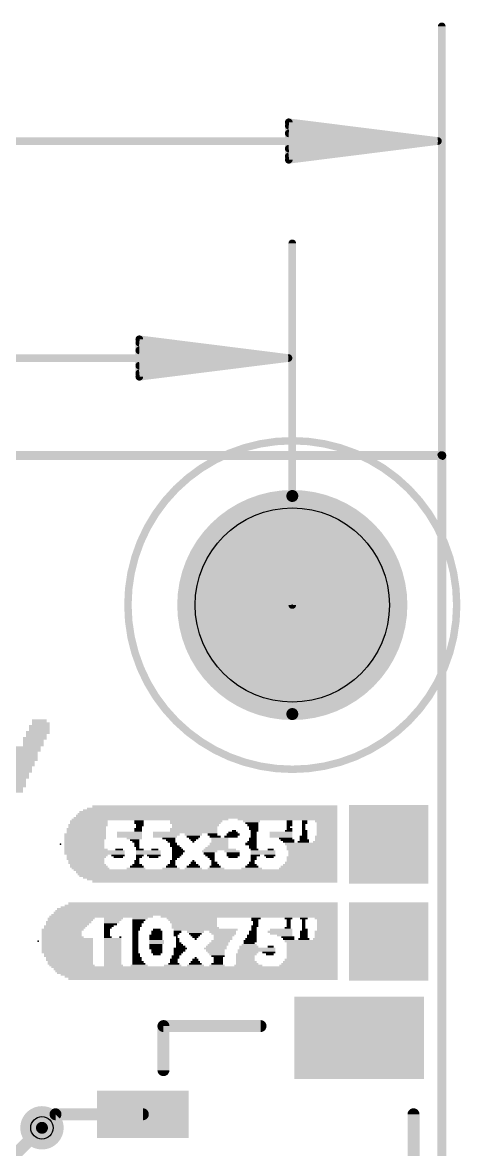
# Model space of a CAD drawing. Extents: x -30.5 to 56.1, y -10.7 to 33.1.
# Drawn here: x 18.28 to 25.72, y 13.6 to 32.77 of the extents above; entities that cross this region are included whole.
import ezdxf

# ---------------------------------------------------------------- set-up
doc = ezdxf.new("R2010")
doc.units = 0
for name, color, linetype in [('1', 12, 'CONTINUOUS'), ('16', 132, 'CONTINUOUS'), ('18', 110, 'CONTINUOUS'), ('20', 53, 'CONTINUOUS'), ('21', 41, 'CONTINUOUS'), ('23', 53, 'CONTINUOUS'), ('29', 253, 'CONTINUOUS'), ('30', 253, 'CONTINUOUS'), ('31', 253, 'CONTINUOUS'), ('39', 12, 'CONTINUOUS'), ('41', 12, 'CONTINUOUS'), ('42', 132, 'CONTINUOUS'), ('44', 253, 'CONTINUOUS'), ('47', 253, 'CONTINUOUS')]:
    doc.layers.add(name, color=color, linetype=linetype)

# ---------------------------------------------------------------- blocks, each defined once
blk = doc.blocks.new('RECT')
blk.add_solid([(-0.5, -0.5), (0.5, -0.5), (-0.5, 0.5), (0.5, 0.5)])
blk = doc.blocks.new('ROUNDV')
at = {"const_width": 0.5}
blk.add_lwpolyline([(0, -0.25, 1), (0, 0.25, 1), (0, -0.25)], format="xyb", dxfattribs=at)

msp = doc.modelspace()

# ---------------------------------------------------------------- linework, layer by layer
at = {"layer": '1'}
for points, const_width in [([(0, 25.4), (25.4, 25.4)], 0.1524), ([(25.4, 25.4), (25.4, 0)], 0.1524), ([(18.8355, 14.2), (18.6055, 13.97)], 0.2032), ([(20.32, 14.2), (18.8355, 14.2)], 0.2032)]:
    msp.add_lwpolyline(points, dxfattribs=dict(at, const_width=const_width))
for points, const_width in [([(25.4381, 25.4, 1), (25.3619, 25.4)], 0.0762), ([(25.4, 25.3619, 1), (25.4, 25.4381)], 0.0762), ([(18.8355, 14.2508, 1), (18.8355, 14.1492)], 0.1016), ([(18.8714, 14.1641, 1), (18.7996, 14.2359)], 0.1016), ([(20.32, 14.1492, 1), (20.32, 14.2508)], 0.1016), ([(18.5696, 14.0059, 1), (18.6414, 13.9341)], 0.1016)]:
    msp.add_lwpolyline(points, format="xyb", dxfattribs=dict(at, const_width=const_width))
at = {"layer": '16'}
for points, const_width in [([(0, 25.4), (25.4, 25.4)], 0.1524), ([(25.4, 25.4), (25.4, 0)], 0.1524), ([(18.6055, 13.97), (16.51, 11.8745)], 0.2032)]:
    msp.add_lwpolyline(points, dxfattribs=dict(at, const_width=const_width))
for points, const_width in [([(25.4381, 25.4, 1), (25.3619, 25.4)], 0.0762), ([(25.4, 25.3619, 1), (25.4, 25.4381)], 0.0762), ([(18.6414, 13.9341, 1), (18.5696, 14.0059)], 0.1016)]:
    msp.add_lwpolyline(points, format="xyb", dxfattribs=dict(at, const_width=const_width))
at = {"layer": '20', "const_width": 0.1524}
for points in [[(25.4, 25.4), (0, 25.4)], [(25.4, 0), (25.4, 25.4)]]:
    msp.add_lwpolyline(points, dxfattribs=at)
at = {"layer": '20', "const_width": 0.0762}
for points in [[(25.4381, 25.4, 1), (25.3619, 25.4)], [(25.4, 25.3619, 1), (25.4, 25.4381)]]:
    msp.add_lwpolyline(points, format="xyb", dxfattribs=at)
at = {"layer": '20'}
msp.add_circle((22.86, 22.86), 1.651, dxfattribs=at)
at = {"layer": '21', "const_width": 0.2032}
for points in [[(20.67, 14.95), (20.67, 15.7)], [(20.67, 15.7), (22.32, 15.7)], [(24.92, 11.2), (24.92, 14.2)]]:
    msp.add_lwpolyline(points, dxfattribs=at)
at = {"layer": '21', "const_width": 0.1016}
for points in [[(20.7208, 15.7, 1), (20.6192, 15.7)], [(20.67, 15.7508, 1), (20.67, 15.6492)], [(22.32, 15.6492, 1), (22.32, 15.7508)], [(20.6192, 14.95, 1), (20.7208, 14.95)], [(24.9708, 14.2, 1), (24.8692, 14.2)]]:
    msp.add_lwpolyline(points, format="xyb", dxfattribs=at)
at = {"layer": '23'}
for p in [(22.86, 22.86), (18.923, 18.796), (18.542, 17.145)]:
    msp.add_point(p, dxfattribs=at)
at = {"layer": '29', "const_width": 1.7526}
msp.add_lwpolyline([(22.86, 21.9837, 1), (22.86, 23.7363, 1), (22.86, 21.9837)], format="xyb", dxfattribs=at)
at = {"layer": '30', "const_width": 1.7526}
msp.add_lwpolyline([(22.86, 21.9837, 1), (22.86, 23.7363, 1), (22.86, 21.9837)], format="xyb", dxfattribs=at)
at = {"layer": '39', "const_width": 0.127}
msp.add_lwpolyline([(22.86, 20.066, 1), (22.86, 25.654, 1), (22.86, 20.066)], format="xyb", dxfattribs=at)
at = {"layer": '41'}
for points, const_width in [([(22.86, 24.7142, 1), (22.86, 21.0058)], 0.2032), ([(22.86, 21.0058, 1), (22.86, 24.7142)], 0.2032), ([(22.86, 24.765, 1), (22.86, 24.6634)], 0.1016), ([(22.86, 24.6634, 1), (22.86, 24.765)], 0.1016), ([(22.86, 21.0566, 1), (22.86, 20.955)], 0.1016), ([(22.86, 20.955, 1), (22.86, 21.0566)], 0.1016)]:
    msp.add_lwpolyline(points, format="xyb", dxfattribs=dict(at, const_width=const_width))
at = {"layer": '42'}
for points, const_width in [([(22.86, 24.7142, 1), (22.86, 21.0058)], 0.2032), ([(22.86, 21.0058, 1), (22.86, 24.7142)], 0.2032), ([(22.86, 24.765, 1), (22.86, 24.6634)], 0.1016), ([(22.86, 24.6634, 1), (22.86, 24.765)], 0.1016), ([(22.86, 21.0566, 1), (22.86, 20.955)], 0.1016), ([(22.86, 20.955, 1), (22.86, 21.0566)], 0.1016)]:
    msp.add_lwpolyline(points, format="xyb", dxfattribs=dict(at, const_width=const_width))
at = {"layer": '44'}
msp.add_circle((18.6055, 13.97), 0.1905, dxfattribs=at)
at = {"layer": '47', "const_width": 0.13}
for points in [[(25.4, 25.4), (25.4, 32.7)], [(25.335, 30.75), (22.8, 31.0692)], [(22.8, 31.0692), (22.8, 30.4308)], [(25.335, 30.75), (22.8, 31.01)], [(25.335, 30.75), (22.8, 30.88)], [(0.065, 30.75), (25.335, 30.75)], [(22.8, 30.4308), (25.335, 30.75)], [(22.8, 30.62), (25.335, 30.75)], [(22.8, 30.49), (25.335, 30.75)], [(22.86, 22.86), (22.86, 29.01)], [(22.795, 27.06), (20.26, 27.3792)], [(20.26, 27.3792), (20.26, 26.7408)], [(22.795, 27.06), (20.26, 27.32)], [(22.795, 27.06), (20.26, 27.19)], [(2.605, 27.06), (22.795, 27.06)], [(20.26, 26.7408), (22.795, 27.06)], [(20.26, 26.93), (22.795, 27.06)], [(20.26, 26.8), (22.795, 27.06)]]:
    msp.add_lwpolyline(points, dxfattribs=at)
at = {"layer": '47', "const_width": 0.065}
for points in [[(25.4325, 32.7, 1), (25.3675, 32.7)], [(22.8041, 31.1015, 1), (22.7959, 31.037)], [(22.8325, 31.0692, 1), (22.7675, 31.0692)], [(22.8033, 31.0423, 1), (22.7967, 30.9777)], [(22.8017, 30.9125, 1), (22.7983, 30.8475)], [(22.7983, 30.6525, 1), (22.8017, 30.5875)], [(25.3391, 30.7178, 1), (25.3309, 30.7822)], [(25.3309, 30.7178, 1), (25.3391, 30.7822)], [(25.3383, 30.7177, 1), (25.3317, 30.7823)], [(25.3317, 30.7177, 1), (25.3383, 30.7823)], [(25.3333, 30.7175, 1), (25.3367, 30.7825)], [(25.3367, 30.7175, 1), (25.3333, 30.7825)], [(25.335, 30.7175, 1), (25.335, 30.7825)], [(22.7967, 30.5223, 1), (22.8033, 30.4577)], [(22.7959, 30.463, 1), (22.8041, 30.3985)], [(22.7675, 30.4308, 1), (22.8325, 30.4308)], [(22.8925, 29.01, 1), (22.8275, 29.01)], [(20.2641, 27.4115, 1), (20.2559, 27.347)], [(20.2925, 27.3792, 1), (20.2275, 27.3792)], [(20.2633, 27.3523, 1), (20.2567, 27.2877)], [(20.2617, 27.2225, 1), (20.2583, 27.1575)], [(22.7991, 27.0278, 1), (22.7909, 27.0922)], [(22.7909, 27.0278, 1), (22.7991, 27.0922)], [(22.7983, 27.0277, 1), (22.7917, 27.0923)], [(22.7917, 27.0277, 1), (22.7983, 27.0923)], [(22.7933, 27.0275, 1), (22.7967, 27.0925)], [(22.7967, 27.0275, 1), (22.7933, 27.0925)], [(22.795, 27.0275, 1), (22.795, 27.0925)], [(20.2583, 26.9625, 1), (20.2617, 26.8975)], [(20.2567, 26.8323, 1), (20.2633, 26.7677)], [(20.2559, 26.773, 1), (20.2641, 26.7085)], [(20.2275, 26.7408, 1), (20.2925, 26.7408)], [(25.3675, 25.4, 1), (25.4325, 25.4)], [(22.8275, 22.86, 1), (22.8925, 22.86)]]:
    msp.add_lwpolyline(points, format="xyb", dxfattribs=at)

# ---------------------------------------------------------------- block references
at = {"layer": '1', "rotation": 90}
for p, xscale, yscale in [((23.995, 15.5), 1.2, 2), ((20.32, 14.2), 0.6, 1.35)]:
    msp.add_blockref('RECT', p, dxfattribs=dict(at, xscale=xscale, yscale=yscale))
at = {"layer": '18', "xscale": 0.7366, "yscale": 0.7366}
msp.add_blockref('ROUNDV', (18.6055, 13.97), dxfattribs=at)
msp.add_blockref('ROUNDV', (18.6055, 13.97), dxfattribs=at)
at = {"layer": '21'}
for p, xscale, yscale in [((18.559, 20.8925), 0.25, 0.05), ((18.534, 20.6925), 0.4, 0.05), ((18.559, 20.7925), 0.35, 0.05), ((18.559, 20.7425), 0.35, 0.05), ((18.584, 20.8425), 0.3, 0.05), ((18.484, 20.5925), 0.4, 0.05), ((18.459, 20.5375), 0.35, 0.06), ((18.459, 20.4825), 0.35, 0.05), ((18.509, 20.6425), 0.35, 0.05), ((18.234, 20.4325), 0.7, 0.05), ((18.259, 20.3925), 0.65, 0.05), ((18.234, 20.3425), 0.6, 0.05), ((18.259, 20.2875), 0.55, 0.06), ((18.259, 20.2325), 0.55, 0.05), ((18.259, 20.1825), 0.45, 0.05), ((18.259, 20.1425), 0.45, 0.05), ((18.209, 19.9825), 0.35, 0.05), ((18.209, 19.9325), 0.35, 0.05), ((18.259, 20.0925), 0.35, 0.05), ((18.259, 20.0375), 0.35, 0.06), ((18.134, 19.7875), 0.4, 0.06), ((18.109, 19.7325), 0.35, 0.05), ((18.159, 19.8925), 0.35, 0.05), ((18.159, 19.8425), 0.35, 0.05), ((18.109, 19.6875), 0.35, 0.04), ((21.433, 19.341), 4.38, 0.03), ((21.463, 19.371), 4.32, 0.03), ((21.498, 19.401), 4.25, 0.03), ((21.543, 19.436), 4.16, 0.04), ((24.4983, 18.7897), 1.3462, 1.3335), ((19.403, 19.181), 0.64, 0.03), ((19.403, 19.151), 0.64, 0.03), ((20.443, 19.211), 2.66, 0.03), ((21.383, 19.241), 4.48, 0.03), ((21.403, 19.276), 4.44, 0.04), ((21.418, 19.311), 4.41, 0.03), ((20.253, 19.181), 0.16, 0.03), ((20.253, 19.151), 0.16, 0.03), ((21.228, 19.181), 0.89, 0.03), ((21.213, 19.151), 0.86, 0.03), ((22.778, 19.211), 1.69, 0.03), ((22.168, 19.181), 0.29, 0.03), ((22.173, 19.151), 0.22, 0.03), ((22.813, 19.181), 0.1, 0.03), ((22.813, 19.151), 0.1, 0.03), ((23.068, 19.181), 0.09, 0.03), ((23.068, 19.151), 0.09, 0.03), ((23.433, 19.181), 0.38, 0.03), ((23.448, 19.151), 0.35, 0.03), ((19.338, 18.956), 0.71, 0.04), ((19.358, 19.051), 0.67, 0.03), ((19.358, 19.021), 0.67, 0.03), ((19.358, 18.991), 0.67, 0.03), ((19.388, 19.116), 0.67, 0.04), ((19.373, 19.081), 0.64, 0.03), ((20.093, 18.991), 0.42, 0.03), ((20.093, 18.956), 0.42, 0.04), ((20.238, 19.051), 0.13, 0.03), ((20.238, 19.021), 0.13, 0.03), ((20.268, 19.116), 0.13, 0.04), ((20.253, 19.081), 0.1, 0.03), ((21.038, 18.991), 1.09, 0.03), ((20.718, 18.956), 0.45, 0.04), ((21.183, 19.051), 0.8, 0.03), ((21.183, 19.021), 0.8, 0.03), ((21.213, 19.116), 0.8, 0.04), ((21.198, 19.081), 0.77, 0.03), ((21.178, 18.956), 0.29, 0.04), ((21.503, 18.956), 0.16, 0.04), ((21.853, 18.956), 0.22, 0.04), ((21.853, 18.991), 0.16, 0.03), ((21.868, 19.021), 0.07, 0.03), ((22.188, 19.116), 0.19, 0.04), ((22.203, 19.081), 0.16, 0.03), ((22.203, 19.051), 0.16, 0.03), ((22.218, 19.021), 0.13, 0.03), ((22.203, 18.991), 0.1, 0.03), ((22.203, 18.956), 0.1, 0.04), ((22.668, 18.991), 0.39, 0.03), ((22.668, 18.956), 0.39, 0.04), ((22.798, 19.021), 0.13, 0.03), ((22.813, 19.116), 0.1, 0.04), ((22.793, 19.081), 0.06, 0.03), ((22.813, 19.051), 0.1, 0.03), ((23.053, 19.116), 0.06, 0.04), ((23.053, 19.081), 0.06, 0.03), ((23.053, 19.051), 0.06, 0.03), ((23.068, 19.021), 0.09, 0.03), ((23.068, 18.991), 0.09, 0.03), ((23.068, 18.956), 0.09, 0.04), ((23.448, 19.116), 0.35, 0.04), ((23.448, 19.081), 0.35, 0.03), ((23.448, 19.051), 0.35, 0.03), ((23.448, 19.021), 0.35, 0.03), ((23.448, 18.991), 0.35, 0.03), ((23.448, 18.956), 0.35, 0.04), ((19.338, 18.921), 0.71, 0.03), ((19.338, 18.891), 0.71, 0.03), ((19.323, 18.861), 0.68, 0.03), ((19.323, 18.831), 0.68, 0.03), ((19.323, 18.796), 0.68, 0.04), ((20.093, 18.921), 0.42, 0.03), ((20.173, 18.891), 0.26, 0.03), ((20.183, 18.861), 0.16, 0.03), ((20.203, 18.831), 0.12, 0.03), ((20.218, 18.796), 0.09, 0.04), ((20.698, 18.921), 0.41, 0.03), ((20.763, 18.891), 0.22, 0.03), ((20.793, 18.861), 0.16, 0.03), ((20.808, 18.831), 0.13, 0.03), ((20.843, 18.796), 0.12, 0.04), ((21.178, 18.921), 0.23, 0.03), ((21.183, 18.891), 0.16, 0.03), ((21.178, 18.861), 0.09, 0.03), ((21.178, 18.831), 0.03, 0.03), ((21.548, 18.921), 0.19, 0.03), ((21.613, 18.796), 0.32, 0.04), ((21.628, 18.891), 0.29, 0.03), ((21.628, 18.861), 0.29, 0.03), ((21.628, 18.831), 0.29, 0.03), ((21.818, 18.921), 0.23, 0.03), ((22.158, 18.796), 0.19, 0.04), ((22.173, 18.831), 0.16, 0.03), ((22.188, 18.891), 0.13, 0.03), ((22.188, 18.861), 0.13, 0.03), ((22.203, 18.921), 0.1, 0.03), ((22.668, 18.921), 0.39, 0.03), ((22.748, 18.891), 0.23, 0.03), ((22.778, 18.861), 0.23, 0.03), ((22.798, 18.831), 0.19, 0.03), ((23.178, 18.796), 0.89, 0.04), ((23.048, 18.831), 0.19, 0.03), ((23.048, 18.921), 0.13, 0.03), ((23.048, 18.891), 0.13, 0.03), ((23.063, 18.861), 0.16, 0.03), ((23.418, 18.831), 0.41, 0.03), ((23.433, 18.921), 0.38, 0.03), ((23.433, 18.891), 0.38, 0.03), ((23.433, 18.861), 0.38, 0.03), ((19.323, 18.761), 0.68, 0.03), ((19.323, 18.731), 0.68, 0.03), ((19.353, 18.701), 0.74, 0.03), ((19.498, 18.671), 1.03, 0.03), ((19.498, 18.636), 1.03, 0.04), ((19.373, 18.601), 0.7, 0.03), ((19.898, 18.601), 0.23, 0.03), ((19.918, 18.701), 0.13, 0.03), ((20.218, 18.761), 0.09, 0.03), ((20.233, 18.731), 0.06, 0.03), ((20.268, 18.701), 0.13, 0.03), ((20.413, 18.671), 0.42, 0.03), ((20.413, 18.636), 0.42, 0.04), ((20.268, 18.601), 0.13, 0.03), ((20.508, 18.601), 0.23, 0.03), ((20.523, 18.701), 0.12, 0.03), ((20.863, 18.761), 0.16, 0.03), ((20.893, 18.731), 0.16, 0.03), ((20.908, 18.701), 0.19, 0.03), ((20.923, 18.671), 0.22, 0.03), ((20.908, 18.636), 0.19, 0.04), ((20.893, 18.601), 0.16, 0.03), ((21.453, 18.671), 0.26, 0.03), ((21.628, 18.701), 0.55, 0.03), ((21.448, 18.636), 0.19, 0.04), ((21.578, 18.731), 0.39, 0.03), ((21.463, 18.601), 0.16, 0.03), ((21.598, 18.761), 0.35, 0.03), ((21.833, 18.671), 0.26, 0.03), ((21.853, 18.636), 0.22, 0.04), ((21.853, 18.601), 0.22, 0.03), ((22.188, 18.761), 0.13, 0.03), ((22.188, 18.731), 0.13, 0.03), ((22.218, 18.701), 0.13, 0.03), ((22.363, 18.671), 0.42, 0.03), ((22.363, 18.636), 0.42, 0.04), ((22.233, 18.601), 0.16, 0.03), ((22.478, 18.601), 0.19, 0.03), ((22.493, 18.701), 0.1, 0.03), ((23.193, 18.761), 0.86, 0.03), ((23.193, 18.731), 0.86, 0.03), ((23.193, 18.701), 0.86, 0.03), ((23.208, 18.671), 0.83, 0.03), ((23.208, 18.636), 0.83, 0.04), ((23.208, 18.601), 0.83, 0.03), ((19.358, 18.571), 0.67, 0.03), ((19.343, 18.541), 0.64, 0.03), ((19.358, 18.511), 0.61, 0.03), ((19.358, 18.476), 0.61, 0.04), ((19.388, 18.441), 0.61, 0.03), ((19.403, 18.411), 0.64, 0.03), ((19.903, 18.571), 0.16, 0.03), ((20.218, 18.411), 0.23, 0.03), ((20.223, 18.441), 0.16, 0.03), ((20.218, 18.511), 0.09, 0.03), ((20.218, 18.476), 0.09, 0.04), ((20.253, 18.571), 0.1, 0.03), ((20.233, 18.541), 0.06, 0.03), ((20.503, 18.571), 0.16, 0.03), ((20.808, 18.411), 0.19, 0.03), ((20.808, 18.441), 0.13, 0.03), ((20.828, 18.511), 0.09, 0.03), ((20.828, 18.476), 0.09, 0.04), ((20.878, 18.571), 0.13, 0.03), ((20.858, 18.541), 0.09, 0.03), ((21.178, 18.411), 0.23, 0.03), ((21.183, 18.441), 0.16, 0.03), ((21.178, 18.476), 0.09, 0.04), ((21.178, 18.511), 0.03, 0.03), ((21.483, 18.571), 0.12, 0.03), ((21.498, 18.541), 0.09, 0.03), ((21.548, 18.411), 0.19, 0.03), ((21.513, 18.511), 0.06, 0.03), ((21.533, 18.476), 0.1, 0.04), ((21.548, 18.441), 0.13, 0.03), ((21.853, 18.571), 0.16, 0.03), ((22.173, 18.411), 0.22, 0.03), ((22.173, 18.441), 0.16, 0.03), ((22.173, 18.476), 0.1, 0.04), ((22.203, 18.571), 0.1, 0.03), ((22.203, 18.541), 0.1, 0.03), ((22.188, 18.511), 0.07, 0.03), ((22.478, 18.571), 0.13, 0.03), ((23.143, 18.411), 0.96, 0.03), ((23.163, 18.441), 0.92, 0.03), ((23.178, 18.476), 0.89, 0.04), ((23.193, 18.571), 0.86, 0.03), ((23.193, 18.541), 0.86, 0.03), ((23.193, 18.511), 0.86, 0.03), ((19.433, 18.381), 0.64, 0.03), ((21.383, 18.351), 4.48, 0.03), ((21.403, 18.316), 4.44, 0.04), ((21.418, 18.281), 4.41, 0.03), ((21.433, 18.251), 4.38, 0.03), ((21.463, 18.221), 4.32, 0.03), ((21.498, 18.191), 4.25, 0.03), ((20.203, 18.381), 0.32, 0.03), ((20.798, 18.381), 0.29, 0.03), ((21.178, 18.381), 0.29, 0.03), ((21.563, 18.381), 0.28, 0.03), ((22.168, 18.381), 0.35, 0.03), ((23.128, 18.381), 0.99, 0.03), ((21.543, 18.156), 4.16, 0.04), ((21.217, 17.625), 4.83, 0.04), ((21.232, 17.66), 4.8, 0.03), ((21.247, 17.69), 4.77, 0.03), ((21.277, 17.72), 4.71, 0.03), ((21.312, 17.75), 4.64, 0.03), ((21.342, 17.785), 4.58, 0.04), ((24.4983, 17.1387), 1.3462, 1.3335), ((19.057, 17.465), 0.77, 0.04), ((19.037, 17.43), 0.73, 0.03), ((19.102, 17.53), 0.8, 0.03), ((19.087, 17.5), 0.77, 0.03), ((19.612, 17.56), 1.76, 0.03), ((21.197, 17.59), 4.87, 0.03), ((19.822, 17.53), 0.32, 0.03), ((19.807, 17.5), 0.29, 0.03), ((19.792, 17.465), 0.26, 0.04), ((19.772, 17.43), 0.22, 0.03), ((20.272, 17.53), 0.26, 0.03), ((20.252, 17.5), 0.22, 0.03), ((20.237, 17.465), 0.19, 0.04), ((20.222, 17.43), 0.16, 0.03), ((22.127, 17.56), 3.01, 0.03), ((21.152, 17.53), 0.86, 0.03), ((21.167, 17.5), 0.83, 0.03), ((21.182, 17.465), 0.8, 0.04), ((21.197, 17.43), 0.77, 0.03), ((22.242, 17.53), 0.16, 0.03), ((22.222, 17.5), 0.12, 0.03), ((22.237, 17.465), 0.09, 0.04), ((22.237, 17.43), 0.09, 0.03), ((22.797, 17.53), 0.13, 0.03), ((22.797, 17.5), 0.07, 0.03), ((22.797, 17.465), 0.07, 0.04), ((22.797, 17.43), 0.07, 0.03), ((23.057, 17.53), 0.13, 0.03), ((23.052, 17.5), 0.06, 0.03), ((23.052, 17.465), 0.06, 0.04), ((23.052, 17.43), 0.06, 0.03), ((23.437, 17.53), 0.39, 0.03), ((23.457, 17.5), 0.35, 0.03), ((23.457, 17.465), 0.35, 0.04), ((23.457, 17.43), 0.35, 0.03), ((18.957, 17.34), 0.71, 0.03), ((18.942, 17.305), 0.68, 0.04), ((18.942, 17.27), 0.68, 0.03), ((18.942, 17.24), 0.68, 0.03), ((19.007, 17.4), 0.73, 0.03), ((18.992, 17.37), 0.7, 0.03), ((19.742, 17.4), 0.16, 0.03), ((19.727, 17.37), 0.13, 0.03), ((19.712, 17.34), 0.1, 0.03), ((19.712, 17.305), 0.1, 0.04), ((19.712, 17.27), 0.1, 0.03), ((19.712, 17.24), 0.1, 0.03), ((20.222, 17.4), 0.16, 0.03), ((20.207, 17.37), 0.13, 0.03), ((20.207, 17.34), 0.13, 0.03), ((20.192, 17.305), 0.1, 0.04), ((20.192, 17.27), 0.1, 0.03), ((20.192, 17.24), 0.1, 0.03), ((20.542, 17.24), 0.22, 0.03), ((20.557, 17.305), 0.19, 0.04), ((20.557, 17.27), 0.19, 0.03), ((20.557, 17.34), 0.13, 0.03), ((21.197, 17.4), 0.77, 0.03), ((21.212, 17.37), 0.8, 0.03), ((21.387, 17.34), 1.09, 0.03), ((20.907, 17.305), 0.13, 0.04), ((20.892, 17.27), 0.1, 0.03), ((20.877, 17.24), 0.07, 0.03), ((21.217, 17.305), 0.29, 0.04), ((21.212, 17.27), 0.22, 0.03), ((21.212, 17.24), 0.16, 0.03), ((21.677, 17.305), 0.45, 0.04), ((21.692, 17.27), 0.42, 0.03), ((21.697, 17.24), 0.35, 0.03), ((22.172, 17.24), 0.16, 0.03), ((22.187, 17.305), 0.13, 0.04), ((22.187, 17.27), 0.13, 0.03), ((22.222, 17.4), 0.12, 0.03), ((22.207, 17.37), 0.09, 0.03), ((22.207, 17.34), 0.09, 0.03), ((22.652, 17.305), 0.42, 0.04), ((22.672, 17.34), 0.38, 0.03), ((22.672, 17.27), 0.38, 0.03), ((22.732, 17.24), 0.26, 0.03), ((22.782, 17.37), 0.1, 0.03), ((22.797, 17.4), 0.07, 0.03), ((23.057, 17.305), 0.13, 0.04), ((23.057, 17.27), 0.13, 0.03), ((23.057, 17.24), 0.13, 0.03), ((23.052, 17.4), 0.06, 0.03), ((23.052, 17.37), 0.06, 0.03), ((23.072, 17.34), 0.1, 0.03), ((23.437, 17.305), 0.39, 0.04), ((23.437, 17.27), 0.39, 0.03), ((23.437, 17.24), 0.39, 0.03), ((23.457, 17.4), 0.35, 0.03), ((23.457, 17.37), 0.35, 0.03), ((23.457, 17.34), 0.35, 0.03), ((18.957, 17.21), 0.71, 0.03), ((19.037, 17.18), 0.87, 0.03), ((19.037, 17.145), 0.87, 0.04), ((19.037, 17.11), 0.87, 0.03), ((19.037, 17.08), 0.87, 0.03), ((19.037, 17.05), 0.87, 0.03), ((19.727, 17.21), 0.13, 0.03), ((19.807, 17.18), 0.29, 0.03), ((19.807, 17.145), 0.29, 0.04), ((19.807, 17.11), 0.29, 0.03), ((19.807, 17.08), 0.29, 0.03), ((19.807, 17.05), 0.29, 0.03), ((19.937, 17.21), 0.03, 0.03), ((20.192, 17.21), 0.1, 0.03), ((20.192, 17.18), 0.1, 0.03), ((20.192, 17.145), 0.1, 0.04), ((20.192, 17.11), 0.1, 0.03), ((20.192, 17.08), 0.1, 0.03), ((20.192, 17.05), 0.1, 0.03), ((20.542, 17.21), 0.22, 0.03), ((20.542, 17.18), 0.22, 0.03), ((20.557, 17.145), 0.25, 0.04), ((20.557, 17.11), 0.25, 0.03), ((20.542, 17.08), 0.22, 0.03), ((20.542, 17.05), 0.22, 0.03), ((20.897, 17.21), 0.03, 0.03), ((20.912, 17.18), 0.06, 0.03), ((20.912, 17.145), 0.06, 0.04), ((20.927, 17.11), 0.09, 0.03), ((20.942, 17.08), 0.12, 0.03), ((20.962, 17.05), 0.16, 0.03), ((21.212, 17.21), 0.1, 0.03), ((21.217, 17.18), 0.03, 0.03), ((21.567, 17.05), 0.35, 0.03), ((21.597, 17.08), 0.35, 0.03), ((21.612, 17.11), 0.32, 0.03), ((21.642, 17.145), 0.32, 0.04), ((21.682, 17.21), 0.32, 0.03), ((21.682, 17.18), 0.32, 0.03), ((22.122, 17.05), 0.32, 0.03), ((22.127, 17.08), 0.25, 0.03), ((22.142, 17.145), 0.22, 0.04), ((22.127, 17.11), 0.19, 0.03), ((22.157, 17.18), 0.19, 0.03), ((22.172, 17.21), 0.16, 0.03), ((22.492, 17.05), 0.1, 0.03), ((22.782, 17.21), 0.22, 0.03), ((22.797, 17.18), 0.19, 0.03), ((23.182, 17.145), 0.9, 0.04), ((23.197, 17.11), 0.87, 0.03), ((23.197, 17.08), 0.87, 0.03), ((23.197, 17.05), 0.87, 0.03), ((23.057, 17.18), 0.19, 0.03), ((23.057, 17.21), 0.13, 0.03), ((23.422, 17.18), 0.42, 0.03), ((23.437, 17.21), 0.39, 0.03), ((19.037, 17.02), 0.87, 0.03), ((19.037, 16.985), 0.87, 0.04), ((19.037, 16.95), 0.87, 0.03), ((19.057, 16.92), 0.83, 0.03), ((19.057, 16.89), 0.83, 0.03), ((19.072, 16.86), 0.8, 0.03), ((19.807, 17.02), 0.29, 0.03), ((19.807, 16.985), 0.29, 0.04), ((19.807, 16.95), 0.29, 0.03), ((19.807, 16.92), 0.29, 0.03), ((19.807, 16.89), 0.29, 0.03), ((19.807, 16.86), 0.29, 0.03), ((20.192, 17.02), 0.1, 0.03), ((20.192, 16.985), 0.1, 0.04), ((20.192, 16.95), 0.1, 0.03), ((20.207, 16.92), 0.13, 0.03), ((20.207, 16.89), 0.13, 0.03), ((20.222, 16.86), 0.16, 0.03), ((20.542, 17.02), 0.22, 0.03), ((20.557, 16.985), 0.19, 0.04), ((20.557, 16.95), 0.19, 0.03), ((20.557, 16.92), 0.13, 0.03), ((20.877, 16.89), 0.13, 0.03), ((20.877, 16.86), 0.13, 0.03), ((20.957, 17.02), 0.23, 0.03), ((20.942, 16.985), 0.2, 0.04), ((20.922, 16.95), 0.16, 0.03), ((20.907, 16.92), 0.13, 0.03), ((21.217, 16.86), 0.03, 0.03), ((21.552, 17.02), 0.38, 0.03), ((21.552, 16.985), 0.32, 0.04), ((21.567, 16.95), 0.29, 0.03), ((21.582, 16.92), 0.26, 0.03), ((21.597, 16.89), 0.23, 0.03), ((21.602, 16.86), 0.16, 0.03), ((22.077, 16.92), 0.35, 0.03), ((22.062, 16.89), 0.32, 0.03), ((22.062, 16.86), 0.32, 0.03), ((22.252, 16.985), 0.64, 0.04), ((22.107, 16.95), 0.35, 0.03), ((22.267, 17.02), 0.61, 0.03), ((22.462, 16.95), 0.22, 0.03), ((22.477, 16.92), 0.13, 0.03), ((23.197, 17.02), 0.87, 0.03), ((23.197, 16.985), 0.87, 0.04), ((23.197, 16.95), 0.87, 0.03), ((23.197, 16.92), 0.87, 0.03), ((23.197, 16.89), 0.87, 0.03), ((23.197, 16.86), 0.87, 0.03), ((19.072, 16.825), 0.8, 0.04), ((19.087, 16.79), 0.77, 0.03), ((19.087, 16.76), 0.77, 0.03), ((19.117, 16.73), 0.77, 0.03), ((21.197, 16.7), 4.87, 0.03), ((21.217, 16.665), 4.83, 0.04), ((19.807, 16.825), 0.29, 0.04), ((19.807, 16.79), 0.29, 0.03), ((19.807, 16.76), 0.29, 0.03), ((19.822, 16.73), 0.32, 0.03), ((20.257, 16.73), 0.29, 0.03), ((20.222, 16.825), 0.16, 0.04), ((20.237, 16.79), 0.19, 0.03), ((20.252, 16.76), 0.22, 0.03), ((20.827, 16.73), 0.29, 0.03), ((20.847, 16.76), 0.19, 0.03), ((20.847, 16.825), 0.13, 0.04), ((20.847, 16.79), 0.13, 0.03), ((21.217, 16.73), 0.29, 0.03), ((21.212, 16.76), 0.22, 0.03), ((21.212, 16.79), 0.16, 0.03), ((21.212, 16.825), 0.1, 0.04), ((21.582, 16.73), 0.26, 0.03), ((21.582, 16.76), 0.2, 0.03), ((21.602, 16.825), 0.16, 0.04), ((21.602, 16.79), 0.16, 0.03), ((22.112, 16.73), 0.48, 0.03), ((22.062, 16.825), 0.32, 0.04), ((22.077, 16.79), 0.35, 0.03), ((22.092, 16.76), 0.38, 0.03), ((23.137, 16.73), 0.99, 0.03), ((23.152, 16.76), 0.96, 0.03), ((23.167, 16.79), 0.93, 0.03), ((23.182, 16.825), 0.9, 0.04), ((21.232, 16.63), 4.8, 0.03), ((21.247, 16.6), 4.77, 0.03), ((21.277, 16.57), 4.71, 0.03), ((21.312, 16.54), 4.64, 0.03), ((21.342, 16.505), 4.58, 0.04)]:
    msp.add_blockref('RECT', p, dxfattribs=dict(at, xscale=xscale, yscale=yscale))
at = {"layer": '29', "rotation": 90}
for p, xscale, yscale in [((23.995, 15.5), 1.4032, 2.2032), ((20.32, 14.2), 0.8032, 1.5532)]:
    msp.add_blockref('RECT', p, dxfattribs=dict(at, xscale=xscale, yscale=yscale))
at = {"layer": '31', "rotation": 90}
for p, xscale, yscale in [((23.995, 15.5), 1.2, 2), ((20.32, 14.2), 0.6, 1.35)]:
    msp.add_blockref('RECT', p, dxfattribs=dict(at, xscale=xscale, yscale=yscale))

doc.saveas('drawing.dxf')
